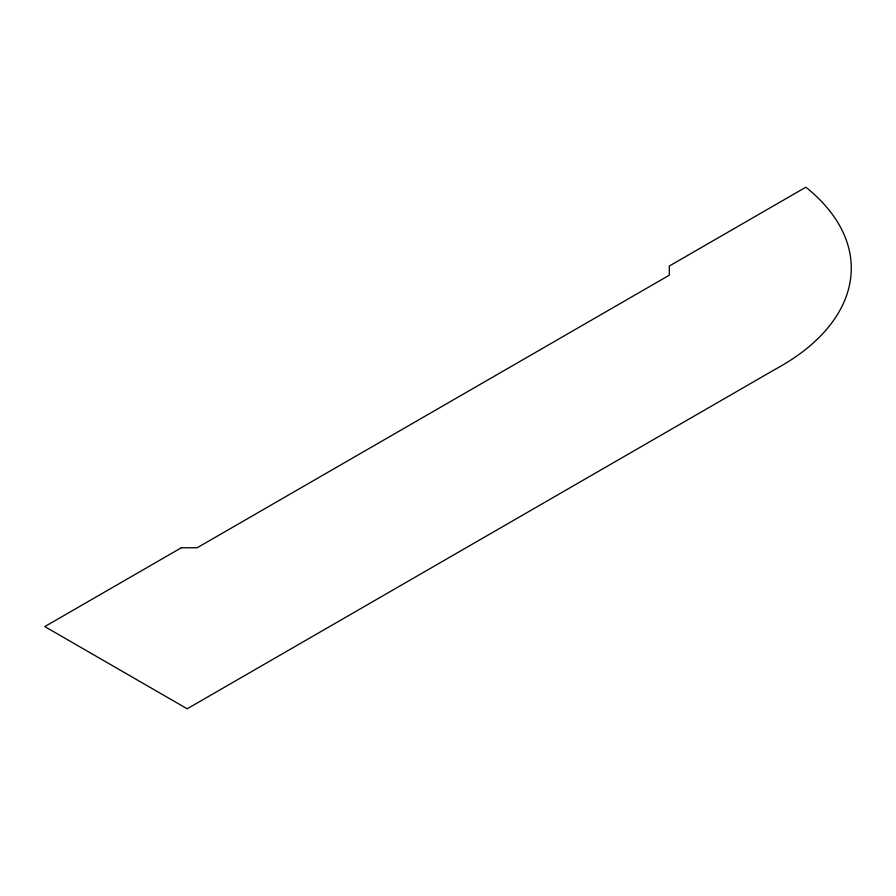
<?xml version="1.0" encoding="UTF-8"?>
<svg xmlns="http://www.w3.org/2000/svg" width="896" height="896" viewBox="0 0 896 896"><rect width="100%" height="100%" fill="white"/><g stroke="black" fill="none" stroke-linecap="round" stroke-linejoin="round"><path stroke-width="1.34" d="M181.339 547.758L44.8 626.584L187.186 708.792L775.645 369.051A239.422 138.23 0 0 0 805.84 187.208L669.301 266.034L669.301 275.195L197.187 547.758L181.339 547.758"/></g></svg>
